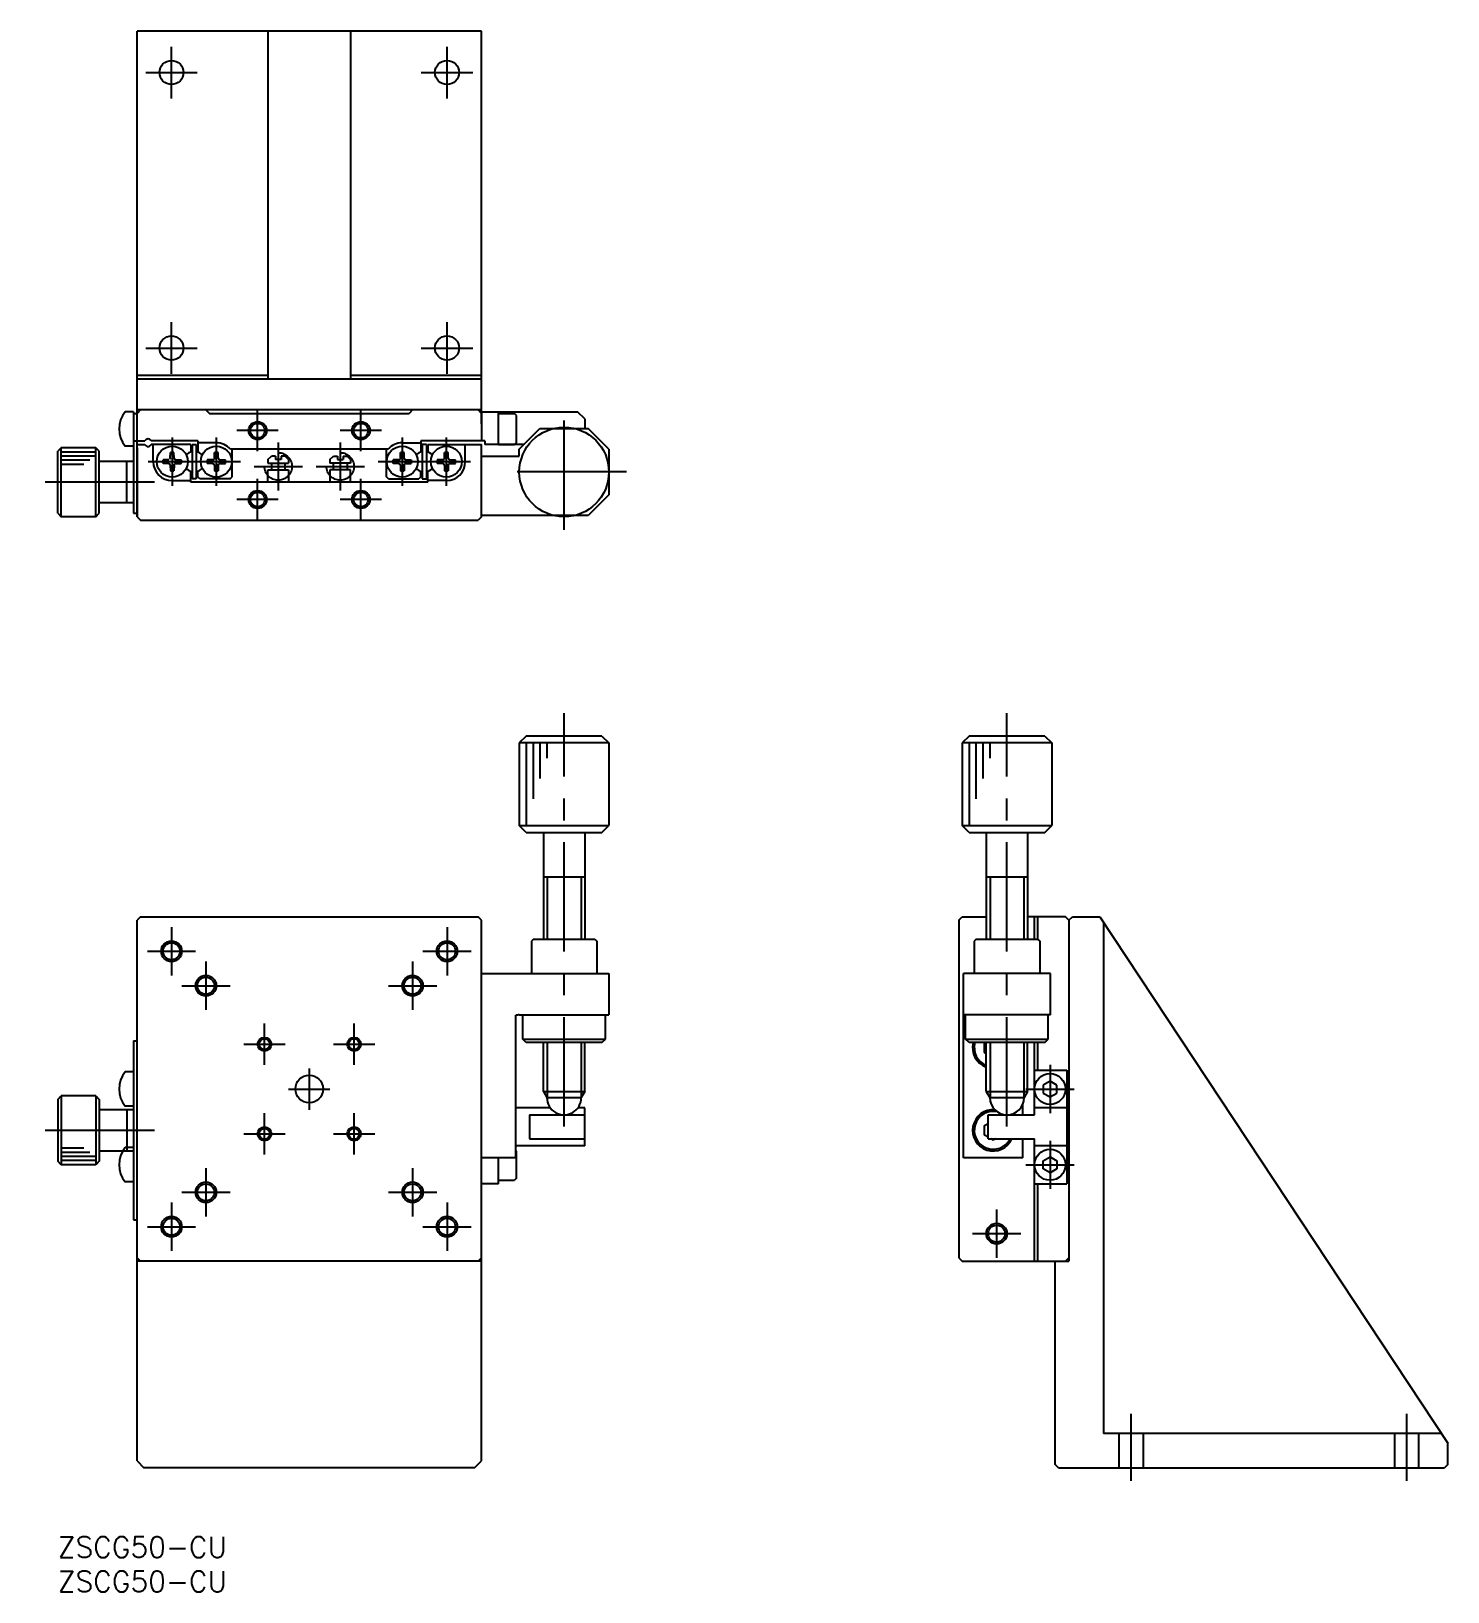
# Model space of a CAD drawing. Extents: x -4 to 202, y -8 to 219.
import ezdxf

# ---------------------------------------------------------------- set-up
doc = ezdxf.new("R2010")
doc.units = 0
doc.header["$LTSCALE"] = 0.5
doc.linetypes.add('CENTER', pattern=[50.8, 31.75, -6.35, 6.35, -6.35])
doc.linetypes.add('DASHED', pattern=[19.05, 12.7, -6.35])
for name, color, linetype in [('MSM_CENTER', 1, 'CENTER'), ('MSM_CONTINUOUS', 7, 'CONTINUOUS'), ('MSM_DASHED', 4, 'DASHED'), ('MSM_NARROW', 5, 'CONTINUOUS'), ('MSM_PART_NUMBER', 7, 'CONTINUOUS')]:
    doc.layers.add(name, color=color, linetype=linetype)
doc.styles.get("Standard").update_dxf_attribs({"font": 'txt.shx', "height": 3, "bigfont": 'bigfont.shx'})

# ---------------------------------------------------------------- blocks, each defined once
blk = doc.blocks.new('*U2')
at = {"layer": 'MSM_PART_NUMBER'}
blk.add_text('ZSCG50-CU', height=3, dxfattribs=at).set_placement((0, -3))
blk = doc.blocks.new('*U3')
at = {"layer": 'MSM_PART_NUMBER'}
blk.add_text('ZSCG50-CU', height=3, dxfattribs=at).set_placement((0, -8))

msp = doc.modelspace()

# ---------------------------------------------------------------- linework, layer by layer
at = {"layer": 'MSM_CENTER'}
for p, q in [((16.5, 208.84), (16.5, 216.34)), ((56.5, 208.84), (56.5, 216.34)), ((12.75, 212.59), (20.25, 212.59)), ((52.75, 212.59), (60.25, 212.59)), ((16.5, 168.84), (16.5, 176.34)), ((56.5, 168.84), (56.5, 176.34)), ((12.75, 172.59), (20.25, 172.59)), ((52.75, 172.59), (60.25, 172.59)), ((29, 157.59), (29, 163.59)), ((44, 157.59), (44, 163.59)), ((73.5, 146.19), (73.5, 162.63)), ((16.6, 159.59), (16.6, 152.59)), ((23, 159.59), (23, 152.59)), ((32, 160.59), (26, 160.59)), ((32, 158.89), (32, 151.89)), ((47, 160.59), (41, 160.59)), ((41, 158.89), (41, 151.89)), ((50, 159.59), (50, 152.59)), ((56.4, 159.59), (56.4, 152.59)), ((13.1, 156.09), (26.5, 156.09)), ((28.5, 155.39), (35.5, 155.39)), ((37.5, 155.39), (44.5, 155.39)), ((46.5, 156.09), (59.9, 156.09)), ((82.55, 154.59), (65.04, 154.59)), ((14.02, 153.09), (-3.87, 153.09)), ((29, 147.59), (29, 153.59)), ((44, 147.59), (44, 153.59)), ((32, 150.59), (26, 150.59)), ((47, 150.59), (41, 150.59)), ((73.5, 59.56), (73.5, 119.56)), ((137.8, 59.56), (137.8, 119.56)), ((16.5, 88.5), (16.5, 81.5)), ((56.5, 88.5), (56.5, 81.5)), ((13, 85), (20, 85)), ((53, 85), (60, 85)), ((21.5, 83.5), (21.5, 76.5)), ((51.5, 83.5), (51.5, 76.5)), ((18, 80), (25, 80)), ((48, 80), (55, 80)), ((30, 68.5), (30, 74.5)), ((43, 68.5), (43, 74.5)), ((27, 71.5), (33, 71.5)), ((40, 71.5), (46, 71.5)), ((36.5, 68), (36.5, 62)), ((144.05, 68.5), (144.05, 61.5)), ((33.5, 65), (39.5, 65)), ((140.55, 65), (147.55, 65)), ((30, 55.5), (30, 61.5)), ((43, 55.5), (43, 61.5)), ((14.02, 59), (-3.87, 59)), ((27, 58.5), (33, 58.5)), ((40, 58.5), (46, 58.5)), ((144.05, 57.5), (144.05, 50.5)), ((21.5, 53.5), (21.5, 46.5)), ((51.5, 53.5), (51.5, 46.5)), ((140.55, 54), (147.55, 54)), ((18, 50), (25, 50)), ((48, 50), (55, 50)), ((16.5, 48.5), (16.5, 41.5)), ((56.5, 48.5), (56.5, 41.5)), ((136.3, 47.5), (136.3, 40.5)), ((13, 45), (20, 45)), ((53, 45), (60, 45)), ((132.8, 44), (139.8, 44)), ((155.8, 17.85), (155.8, 8.09)), ((195.8, 17.85), (195.8, 8.09))]:
    msp.add_line(p, q, dxfattribs=at)
at = {"layer": 'MSM_CONTINUOUS'}
for p, q in [((61.5, 218.59), (11.5, 218.59)), ((11.5, 161.59), (11.5, 218.59)), ((30.5, 218.59), (30.5, 168.09)), ((42.5, 218.59), (42.5, 168.09)), ((61.5, 161.59), (61.5, 218.59)), ((30.5, 168.59), (11.5, 168.59)), ((61.5, 168.09), (11.5, 168.09)), ((61.5, 168.59), (42.5, 168.59)), ((11, 163.34), (9.78, 163.34)), ((11, 163.34), (11, 148.59)), ((61.5, 163.59), (11.5, 163.59)), ((12, 163.59), (11.5, 163.09)), ((21.5, 163.59), (22, 163.09)), ((51.5, 163.59), (51, 163.09)), ((61, 163.59), (61.5, 163.09)), ((61.5, 163.29), (61.5, 159.09)), ((75.5, 163.29), (61.5, 163.29)), ((64, 158.59), (64, 163.29)), ((76.5, 162.29), (75.5, 163.29)), ((11, 163.09), (11.5, 163.09)), ((11.5, 159.09), (11.5, 163.09)), ((22, 163.09), (51, 163.09)), ((64, 163.09), (66.3, 163.09)), ((66.6, 162.79), (66.3, 163.09)), ((66.6, 158.89), (66.6, 162.79)), ((67, 157.89), (70, 160.89)), ((70, 160.89), (77, 160.89)), ((76.5, 162.29), (76.5, 160.89)), ((80, 157.89), (77, 160.89)), ((11, 159.09), (12.64, 159.09)), ((11.5, 148.09), (11.5, 159.09)), ((20.3, 159.09), (13.56, 159.09)), ((20.3, 159.09), (20.3, 157.5)), ((23, 158.84), (20.3, 158.84)), ((50, 158.84), (52.7, 158.84)), ((62, 159.09), (52.7, 159.09)), ((52.7, 159.09), (52.7, 157.5)), ((62, 159.09), (62, 158.59)), ((66.6, 158.89), (66.3, 158.59)), ((0.5, 158.09), (0, 157.59)), ((0, 148.59), (0, 157.59)), ((5.5, 158.09), (0.5, 158.09)), ((0.5, 148.09), (0.5, 158.09)), ((5.5, 148.09), (5.5, 158.09)), ((6, 157.59), (5.5, 158.09)), ((6, 148.59), (6, 157.59)), ((11, 158.34), (9.78, 158.34)), ((11.5, 158.59), (12.64, 158.59)), ((11.5, 158.09), (11.5, 148.09)), ((19.3, 158.59), (13.56, 158.59)), ((13.85, 156.09), (13.85, 158.59)), ((16.12, 156.36), (15.28, 156.35)), ((16.33, 156.59), (16.25, 156.42)), ((16.33, 156.59), (16.34, 157.41)), ((16.87, 156.59), (16.86, 157.41)), ((16.87, 156.59), (16.95, 156.42)), ((17.08, 156.36), (16.95, 156.42)), ((17.08, 156.36), (17.92, 156.35)), ((19.3, 158.59), (19.3, 157.5)), ((19.5, 158.59), (19.5, 153.59)), ((19.5, 158.59), (20.1, 158.59)), ((20.1, 158.59), (20.1, 153.59)), ((22.52, 156.36), (21.68, 156.35)), ((22.52, 156.36), (22.65, 156.42)), ((22.73, 156.59), (22.65, 156.42)), ((22.73, 156.59), (22.74, 157.41)), ((23.27, 156.59), (23.26, 157.41)), ((23.27, 156.59), (23.35, 156.42)), ((23.48, 156.36), (23.35, 156.42)), ((23.48, 156.36), (24.32, 156.35)), ((47.92, 157.89), (25.08, 157.89)), ((25.3, 153.89), (25.3, 157.89)), ((30.5, 156.39), (31, 156.89)), ((30.5, 156.39), (30.5, 155.89)), ((31.6, 156.89), (31, 156.89)), ((31.6, 156.89), (31.6, 156.39)), ((32.4, 156.39), (31.6, 156.39)), ((33, 156.89), (32.4, 156.89)), ((32.4, 156.89), (32.4, 156.39)), ((33.5, 156.39), (33, 156.89)), ((33.5, 156.39), (33.5, 155.89)), ((39.5, 156.39), (40, 156.89)), ((39.5, 156.39), (39.5, 155.89)), ((40, 156.89), (40.6, 156.89)), ((40.6, 156.89), (40.6, 156.39)), ((40.6, 156.39), (41.4, 156.39)), ((41.4, 156.89), (41.4, 156.39)), ((41.4, 156.89), (42, 156.89)), ((42.5, 156.39), (42, 156.89)), ((42.5, 156.39), (42.5, 155.89)), ((47.7, 153.89), (47.7, 157.89)), ((49.52, 156.36), (48.68, 156.35)), ((49.52, 156.36), (49.65, 156.42)), ((49.73, 156.59), (49.65, 156.42)), ((49.73, 156.59), (49.74, 157.41)), ((50.27, 156.59), (50.26, 157.41)), ((50.27, 156.59), (50.35, 156.42)), ((50.48, 156.36), (50.35, 156.42)), ((50.48, 156.36), (51.32, 156.35)), ((52.9, 158.59), (52.9, 153.59)), ((53.5, 158.59), (52.9, 158.59)), ((53.5, 158.59), (53.5, 153.59)), ((53.7, 158.59), (61.5, 158.59)), ((53.7, 158.59), (53.7, 157.5)), ((55.92, 156.36), (55.08, 156.35)), ((55.92, 156.36), (56.05, 156.42)), ((56.13, 156.59), (56.05, 156.42)), ((56.13, 156.59), (56.14, 157.41)), ((56.67, 156.59), (56.66, 157.41)), ((56.67, 156.59), (56.75, 156.42)), ((56.88, 156.36), (56.75, 156.42)), ((56.88, 156.36), (57.72, 156.35)), ((59.15, 156.09), (59.15, 158.59)), ((61.5, 148.09), (61.5, 158.59)), ((61.5, 156.89), (67, 156.89)), ((67.7, 158.59), (62, 158.59)), ((64, 158.59), (66.3, 158.59)), ((67, 156.89), (67, 157.89)), ((80, 157.89), (80, 151.29)), ((11, 156.09), (6, 156.09)), ((10, 150.09), (10, 156.09)), ((16.12, 155.81), (15.28, 155.83)), ((16.12, 155.81), (16.25, 155.75)), ((16.33, 155.59), (16.25, 155.75)), ((16.33, 155.59), (16.34, 154.76)), ((16.87, 155.59), (16.86, 154.76)), ((16.87, 155.59), (16.95, 155.75)), ((17.08, 155.81), (16.95, 155.75)), ((17.08, 155.81), (17.92, 155.83)), ((19.3, 153.09), (19.3, 154.67)), ((20.3, 153.89), (20.3, 154.67)), ((22.52, 155.81), (21.68, 155.83)), ((22.52, 155.81), (22.65, 155.75)), ((22.73, 155.59), (22.65, 155.75)), ((22.73, 155.59), (22.74, 154.76)), ((23.27, 155.59), (23.26, 154.76)), ((23.27, 155.59), (23.35, 155.75)), ((23.48, 155.81), (23.35, 155.75)), ((23.48, 155.81), (24.32, 155.83)), ((30.5, 155.89), (33.5, 155.89)), ((30.5, 154.89), (33.5, 154.89)), ((30.5, 153.09), (30.5, 154.89)), ((31, 155.89), (31, 154.89)), ((33, 154.89), (33, 155.89)), ((33.5, 154.89), (33.5, 153.09)), ((42.5, 155.89), (39.5, 155.89)), ((42.5, 154.89), (39.5, 154.89)), ((39.5, 154.89), (39.5, 153.09)), ((40, 154.89), (40, 155.89)), ((42, 155.89), (42, 154.89)), ((42.5, 153.09), (42.5, 154.89)), ((49.52, 155.81), (48.68, 155.83)), ((49.52, 155.81), (49.65, 155.75)), ((49.73, 155.59), (49.65, 155.75)), ((49.73, 155.59), (49.74, 154.76)), ((50.27, 155.59), (50.26, 154.76)), ((50.27, 155.59), (50.35, 155.75)), ((50.48, 155.81), (50.35, 155.75)), ((50.48, 155.81), (51.32, 155.83)), ((52.7, 153.89), (52.7, 154.67)), ((53.7, 153.09), (53.7, 154.67)), ((55.92, 155.81), (55.08, 155.83)), ((55.92, 155.81), (56.05, 155.75)), ((56.13, 155.59), (56.05, 155.75)), ((56.13, 155.59), (56.14, 154.76)), ((56.67, 155.59), (56.66, 154.76)), ((56.67, 155.59), (56.75, 155.75)), ((56.88, 155.81), (56.75, 155.75)), ((56.88, 155.81), (57.72, 155.83)), ((16.6, 153.34), (19.3, 153.34)), ((53.7, 153.09), (19.3, 153.09)), ((20.1, 153.59), (19.5, 153.59)), ((20.6, 153.59), (20.3, 153.89)), ((25, 153.59), (20.6, 153.59)), ((25, 153.59), (25.3, 153.89)), ((48, 153.59), (47.7, 153.89)), ((48, 153.59), (52.4, 153.59)), ((52.7, 153.89), (52.4, 153.59)), ((52.9, 153.59), (53.5, 153.59)), ((56.4, 153.34), (53.7, 153.34)), ((11, 150.09), (6, 150.09)), ((80, 151.29), (77, 148.29)), ((0, 148.59), (0.5, 148.09)), ((5.5, 148.09), (0.5, 148.09)), ((5.5, 148.09), (6, 148.59)), ((11, 148.59), (11.5, 148.59)), ((11.5, 148.09), (12, 147.59)), ((12, 147.59), (61, 147.59)), ((61.5, 148.09), (61, 147.59)), ((77, 148.29), (61.5, 148.29)), ((68, 116.25), (67, 115.25)), ((79, 116.25), (68, 116.25)), ((79, 116.25), (80, 115.25)), ((132.3, 116.25), (131.3, 115.25)), ((143.3, 116.25), (132.3, 116.25)), ((143.3, 116.25), (144.3, 115.25)), ((80, 115.25), (67, 115.25)), ((67, 115.25), (67, 103.25)), ((80, 115.25), (80, 103.25)), ((144.3, 115.25), (131.3, 115.25)), ((131.3, 115.25), (131.3, 103.25)), ((144.3, 115.25), (144.3, 103.25)), ((67, 103.25), (80, 103.25)), ((68, 102.25), (67, 103.25)), ((68, 102.25), (79, 102.25)), ((70.5, 102.25), (70.5, 86.75)), ((76.5, 102.25), (76.5, 86.75)), ((79, 102.25), (80, 103.25)), ((131.3, 103.25), (144.3, 103.25)), ((132.3, 102.25), (131.3, 103.25)), ((132.3, 102.25), (143.3, 102.25)), ((134.8, 102.25), (134.8, 86.75)), ((140.8, 102.25), (140.8, 86.75)), ((143.3, 102.25), (144.3, 103.25)), ((76.5, 95.75), (70.5, 95.75)), ((140.8, 95.75), (134.8, 95.75)), ((12, 90), (11.5, 89.5)), ((11.5, 40.5), (11.5, 89.5)), ((11.5, 11), (11.5, 89)), ((12, 90), (61, 90)), ((12.5, 90), (60.5, 90)), ((61.5, 89.5), (61, 90)), ((61.5, 40.5), (61.5, 89.5)), ((61.5, 11), (61.5, 89)), ((130.8, 89.5), (131.3, 90)), ((130.8, 89.5), (130.8, 40.5)), ((131.3, 90), (134.8, 90)), ((146.3, 90), (140.8, 90)), ((141.8, 86.75), (141.8, 90)), ((142.3, 86.7), (142.3, 90)), ((146.8, 89.5), (146.3, 90)), ((146.8, 89.5), (147.3, 90)), ((146.8, 89.5), (146.8, 40)), ((147.3, 90), (151.3, 90)), ((151.3, 90), (201.8, 13.56)), ((151.8, 89.24), (151.8, 15)), ((69.05, 86.75), (68.75, 86.45)), ((68.75, 86.45), (68.75, 81.75)), ((69.05, 86.75), (77.95, 86.75)), ((77.95, 86.75), (78.25, 86.45)), ((78.25, 86.45), (78.25, 81.75)), ((133.35, 86.75), (133.05, 86.45)), ((133.05, 86.45), (133.05, 81.75)), ((133.35, 86.75), (142.25, 86.75)), ((142.25, 86.75), (142.55, 86.45)), ((142.55, 86.45), (142.55, 81.75)), ((61.5, 81.75), (80, 81.75)), ((80, 81.75), (80, 75.75)), ((131.5, 55), (131.5, 81.75)), ((144.1, 81.75), (131.5, 81.75)), ((144.1, 75.75), (144.1, 81.75)), ((66.5, 55), (66.5, 75.71)), ((67, 75.75), (80, 75.75)), ((67.5, 72.25), (67.5, 75.75)), ((79.5, 72.25), (79.5, 75.75)), ((144.1, 75.75), (131.5, 75.75)), ((131.8, 72.25), (131.8, 75.75)), ((143.8, 72.25), (143.8, 75.75)), ((11, 72), (11, 46)), ((11, 72), (11.5, 72)), ((67.5, 72.25), (79.5, 72.25)), ((68, 71.75), (67.5, 72.25)), ((79, 71.75), (68, 71.75)), ((70.5, 64.62), (70.5, 71.75)), ((76.5, 64.62), (76.5, 71.75)), ((79, 71.75), (79.5, 72.25)), ((131.8, 72.25), (143.8, 72.25)), ((132.3, 71.75), (131.8, 72.25)), ((143.3, 71.75), (132.3, 71.75)), ((134.55, 71.72), (134.6, 71.75)), ((134.55, 70.28), (134.55, 71.72)), ((134.8, 70.13), (134.55, 70.28)), ((134.8, 64.62), (134.8, 71.75)), ((140.8, 64.62), (140.8, 71.75)), ((141.8, 61.25), (141.8, 71.75)), ((142.3, 67.75), (142.3, 71.75)), ((143.3, 71.75), (143.8, 72.25)), ((11, 67.5), (9.78, 67.5)), ((141.8, 67.75), (146.5, 67.75)), ((144.05, 66.15), (143.05, 65.58)), ((145.05, 65.58), (144.05, 66.15)), ((146.5, 67.75), (146.5, 51.25)), ((0, 63.5), (0.5, 64)), ((0, 63.5), (0, 54.5)), ((5.5, 64), (0.5, 64)), ((0.5, 64), (0.5, 54)), ((5.5, 64), (5.5, 54)), ((5.5, 64), (6, 63.5)), ((6, 63.5), (6, 54.5)), ((70.5, 64.62), (76.5, 64.62)), ((70.5, 64.62), (71, 63.75)), ((71, 63.75), (76, 63.75)), ((76.5, 64.62), (76, 63.75)), ((134.8, 64.62), (140.8, 64.62)), ((134.8, 64.62), (135.3, 63.75)), ((135.3, 63.75), (140.3, 63.75)), ((140.8, 64.62), (140.3, 63.75)), ((143.05, 65.58), (143.05, 64.42)), ((143.05, 64.42), (144.05, 63.85)), ((144.05, 63.85), (145.05, 64.42)), ((145.05, 64.42), (145.05, 65.58)), ((11, 62), (6, 62)), ((11, 62.5), (9.78, 62.5)), ((10, 62), (10, 56)), ((71.5, 62.25), (66.5, 62.25)), ((68.5, 61.25), (76.5, 61.25)), ((68.5, 61.25), (68.5, 57.75)), ((76.5, 62.25), (75.5, 62.25)), ((76.5, 56.75), (76.5, 62.25)), ((135.05, 61.25), (141.8, 61.25)), ((135.05, 57.75), (135.05, 61.25)), ((140.1, 61.25), (140.1, 62.77)), ((146.5, 62.25), (141.8, 62.25)), ((134.55, 59.72), (135.05, 60.01)), ((134.55, 58.28), (134.55, 59.72)), ((76.5, 56.75), (66.5, 56.75)), ((68.5, 57.75), (76.5, 57.75)), ((135.05, 57.99), (134.55, 58.28)), ((135.05, 57.75), (141.8, 57.75)), ((135.8, 57.56), (135.47, 57.75)), ((136.14, 57.75), (135.8, 57.56)), ((140.1, 55), (140.1, 57.75)), ((141.8, 40), (141.8, 57.75)), ((146.5, 56.75), (141.8, 56.75)), ((0.5, 54), (0, 54.5)), ((6, 54.5), (5.5, 54)), ((11, 56), (6, 56)), ((11, 56.5), (9.78, 56.5)), ((66.5, 55), (61.5, 55)), ((64, 51.25), (64, 55)), ((66.5, 56.05), (66.6, 55.95)), ((66.6, 52.05), (66.6, 55.95)), ((140.1, 55), (131.5, 55)), ((143.05, 54.58), (144.05, 55.15)), ((143.05, 53.42), (143.05, 54.58)), ((144.05, 55.15), (145.05, 54.58)), ((145.05, 54.58), (145.05, 53.42)), ((5.5, 54), (0.5, 54)), ((144.05, 52.85), (143.05, 53.42)), ((145.05, 53.42), (144.05, 52.85)), ((11, 51.5), (9.78, 51.5)), ((64, 51.25), (61.5, 51.25)), ((64, 51.75), (66.3, 51.75)), ((66.6, 52.05), (66.3, 51.75)), ((141.8, 51.25), (146.5, 51.25)), ((142.3, 40), (142.3, 51.25)), ((11, 46), (11.5, 46)), ((11.5, 40.5), (12, 40)), ((61.5, 40), (11.5, 40)), ((61, 40), (12, 40)), ((61, 40), (61.5, 40.5)), ((130.8, 40.5), (131.3, 40)), ((131.3, 40), (146.8, 40)), ((144.8, 10.5), (144.8, 40)), ((146.3, 40), (146.8, 40.5)), ((146.8, 40.5), (146.3, 40)), ((200.85, 15), (151.8, 15)), ((201.8, 10.5), (201.8, 13.56)), ((11.5, 11), (12.5, 10)), ((60.5, 10), (12.5, 10)), ((60.5, 10), (61.5, 11)), ((145.3, 10), (144.8, 10.5)), ((145.3, 10), (201.3, 10)), ((201.8, 10.5), (201.3, 10))]:
    msp.add_line(p, q, dxfattribs=at)
for centre, radius in [((16.5, 212.59), 1.75), ((56.5, 212.59), 1.75), ((16.5, 172.59), 1.75), ((56.5, 172.59), 1.75), ((29, 160.59), 1.06), ((44, 160.59), 1.06), ((73.5, 154.59), 6.5), ((16.6, 156.09), 2.25), ((23, 156.09), 2.25), ((50, 156.09), 2.25), ((56.4, 156.09), 2.25), ((29, 150.59), 1.06), ((44, 150.59), 1.06), ((16.5, 85), 1.23), ((56.5, 85), 1.23), ((21.5, 80), 1.23), ((51.5, 80), 1.23), ((30, 71.5), 0.783), ((43, 71.5), 0.783), ((36.5, 65), 2), ((144.05, 65), 2.25), ((30, 58.5), 0.783), ((43, 58.5), 0.783), ((144.05, 54), 2.25), ((21.5, 50), 1.23), ((51.5, 50), 1.23), ((16.5, 45), 1.23), ((56.5, 45), 1.23), ((136.3, 44), 1.23)]:
    msp.add_circle(centre, radius, dxfattribs=at)
for centre, radius, start, end in [((12.9, 160.84), 4, 141.3178, 218.6822), ((13.1, 158.89), 0.5, 23.5782, 156.4218), ((23, 156.09), 2.75, 40.8851, 90), ((50, 156.09), 2.75, 90, 139.1149), ((13.1, 158.79), 0.5, 203.5782, 336.4218), ((16.6, 156.09), 1.35, 168.8959, 191.1041), ((16.6, 156.09), 1.35, 78.8959, 101.1041), ((16.6, 156.09), 1.35, 348.8959, 11.1041), ((19.8, 156.09), 1.5, 101.537, 140.6871), ((19.8, 156.09), 1.5, 39.3129, 78.463), ((23, 156.09), 1.35, 168.8959, 191.1041), ((23, 156.09), 1.35, 78.8959, 101.1041), ((23, 156.09), 1.35, 348.8959, 11.1041), ((50, 156.09), 1.35, 168.8959, 191.1041), ((50, 156.09), 1.35, 78.8959, 101.1041), ((50, 156.09), 1.35, 348.8959, 11.1041), ((53.2, 156.09), 1.5, 101.537, 140.6871), ((53.2, 156.09), 1.5, 39.3128, 78.463), ((56.4, 156.09), 1.35, 168.8959, 191.1041), ((56.4, 156.09), 1.35, 78.8959, 101.1041), ((56.4, 156.09), 1.35, 348.8959, 11.1041), ((16.6, 156.09), 2.75, 180, 270), ((16.6, 156.09), 1.35, 258.8959, 281.1041), ((19.8, 156.09), 1.5, 219.3129, 258.463), ((19.8, 156.09), 1.5, 281.537, 320.6871), ((23, 156.09), 1.35, 258.8959, 281.1041), ((50, 156.09), 1.35, 258.8959, 281.1041), ((53.2, 156.09), 1.5, 219.3129, 258.463), ((53.2, 156.09), 1.5, 281.537, 320.6871), ((56.4, 156.09), 1.35, 258.8959, 281.1041), ((56.4, 156.09), 2.75, 270, 0), ((67, 72.75), 3, 90, 99.5941), ((135.8, 71), 3, 165.5225, 250.5288), ((135.8, 71), 2.75, 164.1734, 248.6763), ((12.9, 65), 4, 141.3178, 218.6822), ((73.5, 63.75), 2.5, 180, 0.0001), ((137.8, 63.75), 2.5, 180, 0), ((135.8, 59), 3, 85.7409, 335.3756), ((135.8, 59), 2.75, 77.6297, 332.9643), ((12.9, 54), 4, 141.3178, 218.6822)]:
    msp.add_arc(centre, radius, start, end, dxfattribs=at)
at = {"layer": 'MSM_DASHED'}
for p, q in [((154.05, 15), (154.05, 10)), ((157.55, 15), (157.55, 10)), ((194.05, 15), (194.05, 10)), ((197.55, 15), (197.55, 10))]:
    msp.add_line(p, q, dxfattribs=at)
for centre in [(32, 155.39), (41, 155.39)]:
    msp.add_circle(centre, 2, dxfattribs=at)
at = {"layer": 'MSM_NARROW'}
for p, q in [((5.5, 157.49), (0.5, 157.49)), ((5.5, 156.89), (0.5, 156.89)), ((4.64, 156.29), (0.5, 156.29)), ((3.77, 155.69), (0.5, 155.69)), ((68, 115.25), (68, 103.25)), ((69, 115.25), (69, 107.13)), ((70, 115.25), (70, 110.08)), ((71, 115.25), (71, 113.02)), ((132.3, 115.25), (132.3, 103.25)), ((133.3, 115.25), (133.3, 107.13)), ((134.3, 115.25), (134.3, 110.08)), ((135.3, 115.25), (135.3, 113.02)), ((71.04, 95.75), (71.04, 86.75)), ((75.96, 95.75), (75.96, 86.75)), ((135.34, 95.75), (135.34, 86.75)), ((140.26, 95.75), (140.26, 86.75)), ((71.04, 71.75), (71.04, 63.75)), ((75.96, 71.75), (75.96, 63.75)), ((135.34, 71.75), (135.34, 63.75)), ((140.26, 71.75), (140.26, 63.75)), ((3.77, 56.4), (0.5, 56.4)), ((4.64, 55.8), (0.5, 55.8)), ((5.5, 55.2), (0.5, 55.2)), ((5.5, 54.6), (0.5, 54.6))]:
    msp.add_line(p, q, dxfattribs=at)
for centre, radius in [((29, 160.59), 1.3), ((44, 160.59), 1.3), ((29, 150.59), 1.3), ((44, 150.59), 1.3), ((16.5, 85), 1.5), ((56.5, 85), 1.5), ((21.5, 80), 1.5), ((51.5, 80), 1.5), ((30, 71.5), 1), ((43, 71.5), 1), ((30, 58.5), 1), ((43, 58.5), 1), ((21.5, 50), 1.5), ((51.5, 50), 1.5), ((16.5, 45), 1.5), ((56.5, 45), 1.5), ((136.3, 44), 1.5)]:
    msp.add_circle(centre, radius, dxfattribs=at)

# ---------------------------------------------------------------- block references
at = {"layer": 'MSM_CONTINUOUS'}
for name in ['*U2', '*U3']:
    msp.add_blockref(name, (0, 0), dxfattribs=at)

doc.saveas('drawing.dxf')
